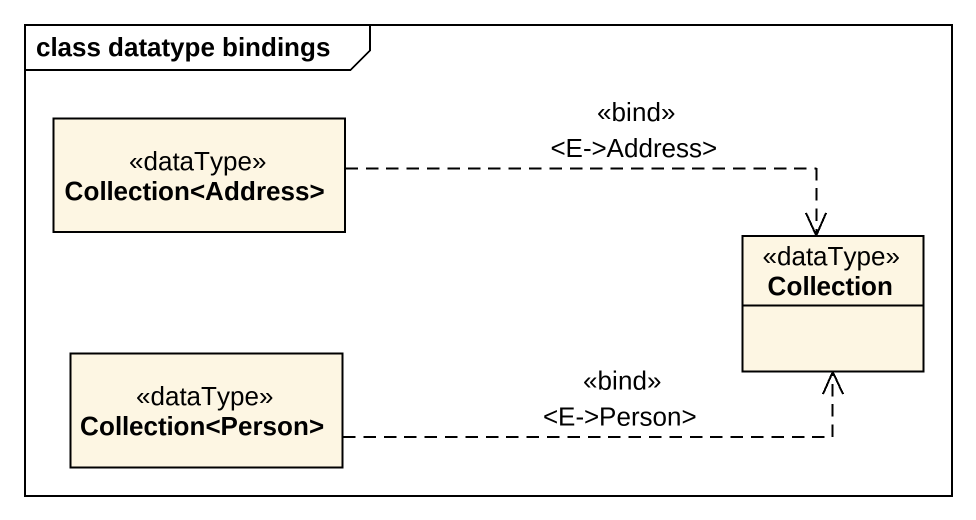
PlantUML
@startuml
mainframe class datatype bindings
hide circle
hide empty members
class "Collection<Address>" as Collection_Address <<dataType>>
class Collection <<dataType>>
class "Collection<Person>" as Collection_Person <<dataType>>
Collection_Address .right.> Collection : <<bind>>\n<E->Address>
Collection_Person .right.> Collection : <<bind>>\n<E->Person>
@enduml
